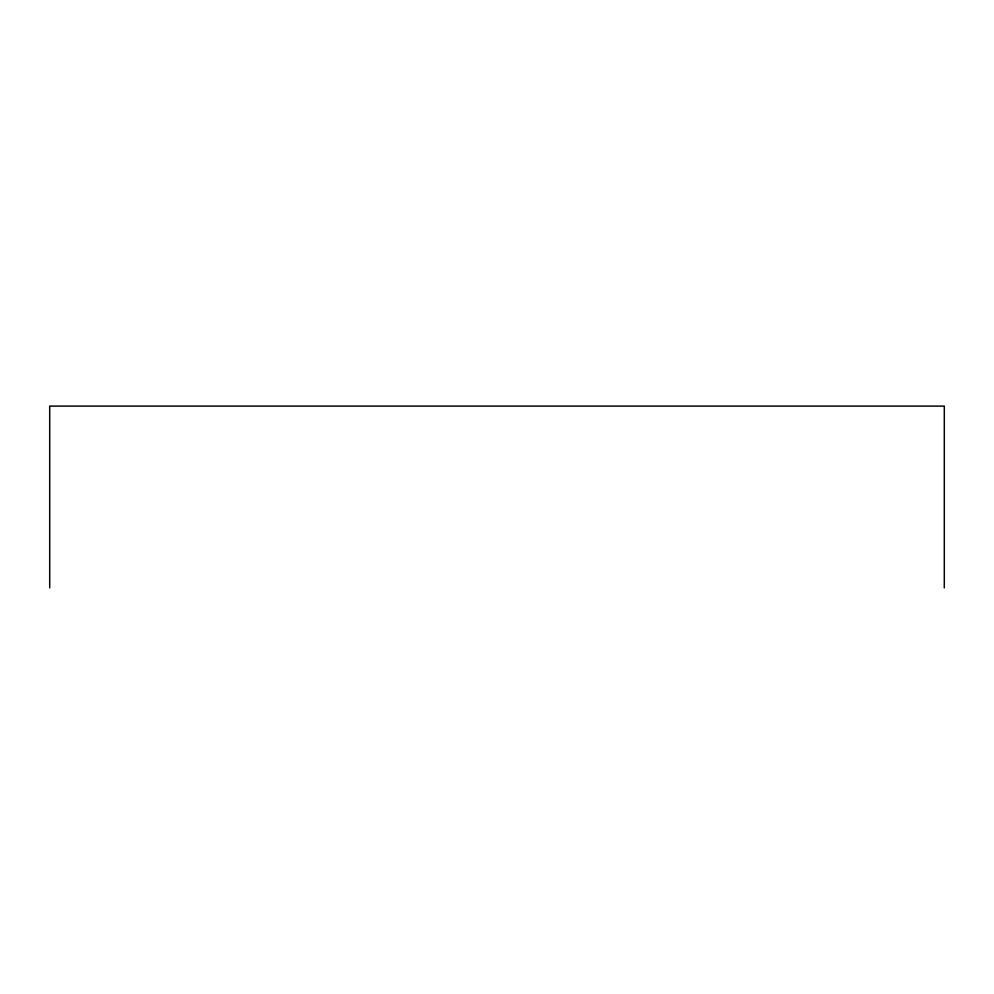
<?xml version="1.0" encoding="UTF-8"?>
<svg xmlns="http://www.w3.org/2000/svg" width="994" height="994" viewBox="0 0 994 994"><rect width="100%" height="100%" fill="white"/><g stroke="black" fill="none" stroke-linecap="round" stroke-linejoin="round"><path stroke-width="1.49" d="M944.3 587.901L944.3 406.099L49.7 406.099L49.7 587.901"/></g></svg>
